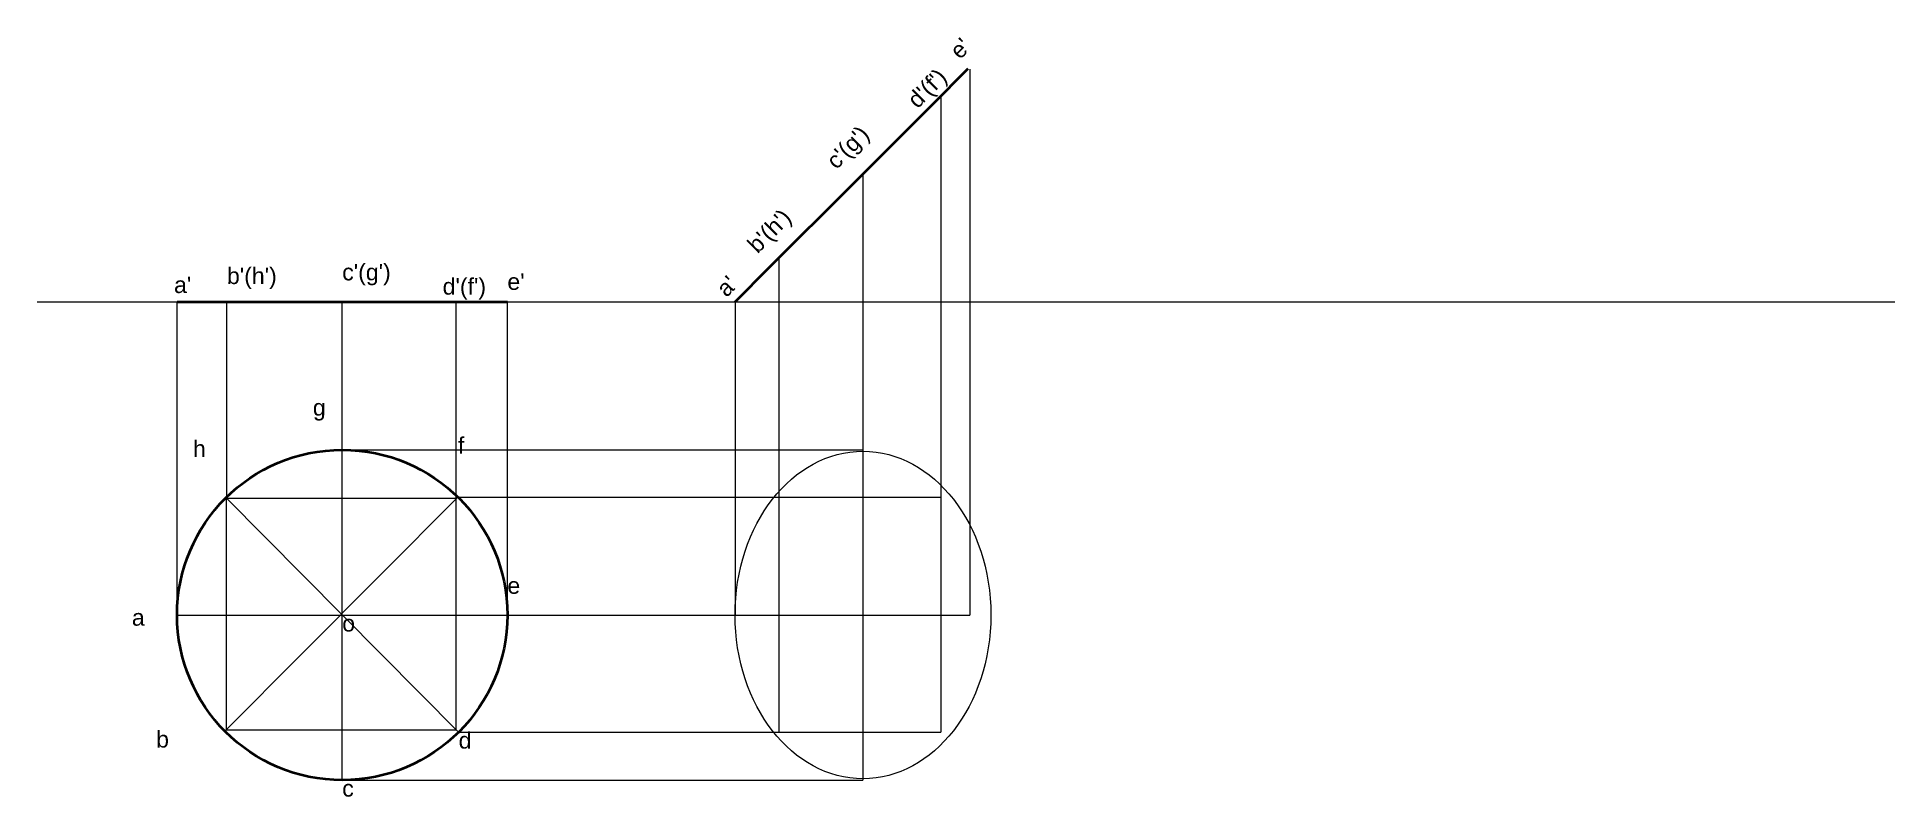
# Paper-space layout 'Layout7' of a CAD drawing. Header units: millimetres. Extents: x 7 to 288, y 28 to 143.
import ezdxf

# ---------------------------------------------------------------- set-up
doc = ezdxf.new("R2010")
doc.units = ezdxf.units.MM
doc.styles.get("Standard").update_dxf_attribs({"font": 'arial.ttf'})

psp = doc.layouts.new('Layout7')

# ---------------------------------------------------------------- linework, layer by layer
at = {"linetype": 'Continuous', "lineweight": 40}
for p, q in [((142.22, 132.9), (147.68, 138.37)), ((130.01, 120.69), (142.22, 132.9)), ((117.67, 108.36), (130.01, 120.69)), ((112.33, 103.02), (117.67, 108.36)), ((27.92, 103.07), (35.47, 103.07)), ((35.47, 103.07), (52.92, 103.07)), ((52.92, 103.07), (70.18, 103.07)), ((70.18, 103.07), (77.92, 103.07))]:
    psp.add_line(p, q, dxfattribs=at)
at = {"linetype": 'Continuous', "lineweight": 20}
for p, q in [((147.9, 138.26), (147.9, 55.63)), ((143.55, 134.24), (143.55, 37.9)), ((131.74, 122.43), (131.74, 30.63)), ((119.01, 109.69), (119.01, 37.9)), ((6.74, 103.07), (287.94, 103.07)), ((27.92, 55.63), (27.92, 103.07)), ((35.47, 73.25), (35.47, 103.07)), ((52.92, 80.63), (52.92, 103.07)), ((70.18, 73.25), (70.18, 103.07)), ((77.92, 55.63), (77.92, 103.07)), ((112.38, 103.07), (112.38, 55.63)), ((52.92, 30.63), (52.92, 80.63)), ((52.92, 80.63), (131.74, 80.63)), ((35.13, 38.06), (70.42, 73.48)), ((35.33, 73.39), (70.54, 37.9)), ((35.33, 73.39), (35.33, 38.26)), ((70.18, 73.25), (35.47, 73.25)), ((70.18, 38.26), (70.18, 73.25)), ((70.57, 73.48), (143.55, 73.48)), ((27.92, 55.63), (77.92, 55.63)), ((52.92, 55.63), (52.92, 55.63)), ((77.92, 55.63), (147.9, 55.63)), ((35.33, 38.26), (70.18, 38.26)), ((70.54, 37.9), (143.55, 37.9)), ((52.92, 30.63), (131.74, 30.63))]:
    psp.add_line(p, q, dxfattribs=at)
at = {"linetype": 'Continuous', "lineweight": 40}
psp.add_circle((52.92, 55.63), 25, dxfattribs=at)
at = {"linetype": 'Continuous', "lineweight": 20}
psp.add_ellipse((131.74, 55.63), major_axis=(0, -24.79), ratio=0.781008, dxfattribs=at)

# ---------------------------------------------------------------- texts
at = {"linetype": 'Continuous', "lineweight": 40, "char_height": 2.5, "attachment_point": 1, "rotation": 45}
for s, width, insert in [("e'", 7.4417, (144.65, 141.41)), ("d'(f')", 4.2476, (138.23, 133.97)), ("c'(g')", 9.9299, (125.95, 124.75)), ("b'(h')", 8.9576, (114.01, 112.01)), ("a'", 9.4074, (109.31, 105.39))]:
    psp.add_mtext_dynamic_manual_height_columns(s, width=width, gutter_width=12.5, heights=[0], dxfattribs=dict(at, insert=insert))
at = {"linetype": 'Continuous', "lineweight": 40, "char_height": 2.5, "attachment_point": 1}
for s, width, insert in [("a'", 9.4074, (27.46, 106.88)), ("b'(h')", 8.9576, (35.47, 108.24)), ("c'(g')", 9.9299, (52.92, 108.8)), ("e'", 7.4417, (77.92, 107.36)), ("d'(f')", 4.2476, (68.12, 106.64))]:
    psp.add_mtext_dynamic_manual_height_columns(s, width=width, gutter_width=12.5, heights=[0], dxfattribs=dict(at, insert=insert))
at = {"linetype": 'Continuous', "lineweight": 20, "char_height": 2.5, "attachment_point": 1}
for s, width, insert in [('g', 4.4374, (48.48, 88.31)), ('h', 5.0036, (30.32, 82.06)), ('f', 10.5973, (70.42, 82.55)), ('e', 9.9013, (77.92, 61.34)), ('a', 14.2434, (21.08, 56.51)), ('   b', 13.2865, (21.84, 38.06)), ('d', 13.2873, (70.54, 37.9)), ('c', 10.5252, (52.92, 30.63))]:
    psp.add_mtext_dynamic_manual_height_columns(s, width=width, gutter_width=12.5, heights=[0], dxfattribs=dict(at, insert=insert))
at = {"linetype": 'Continuous', "lineweight": 20, "insert": (52.92, 55.63), "char_height": 2.5, "attachment_point": 1}
psp.add_mtext('o', dxfattribs=at)

doc.saveas('drawing.dxf')
